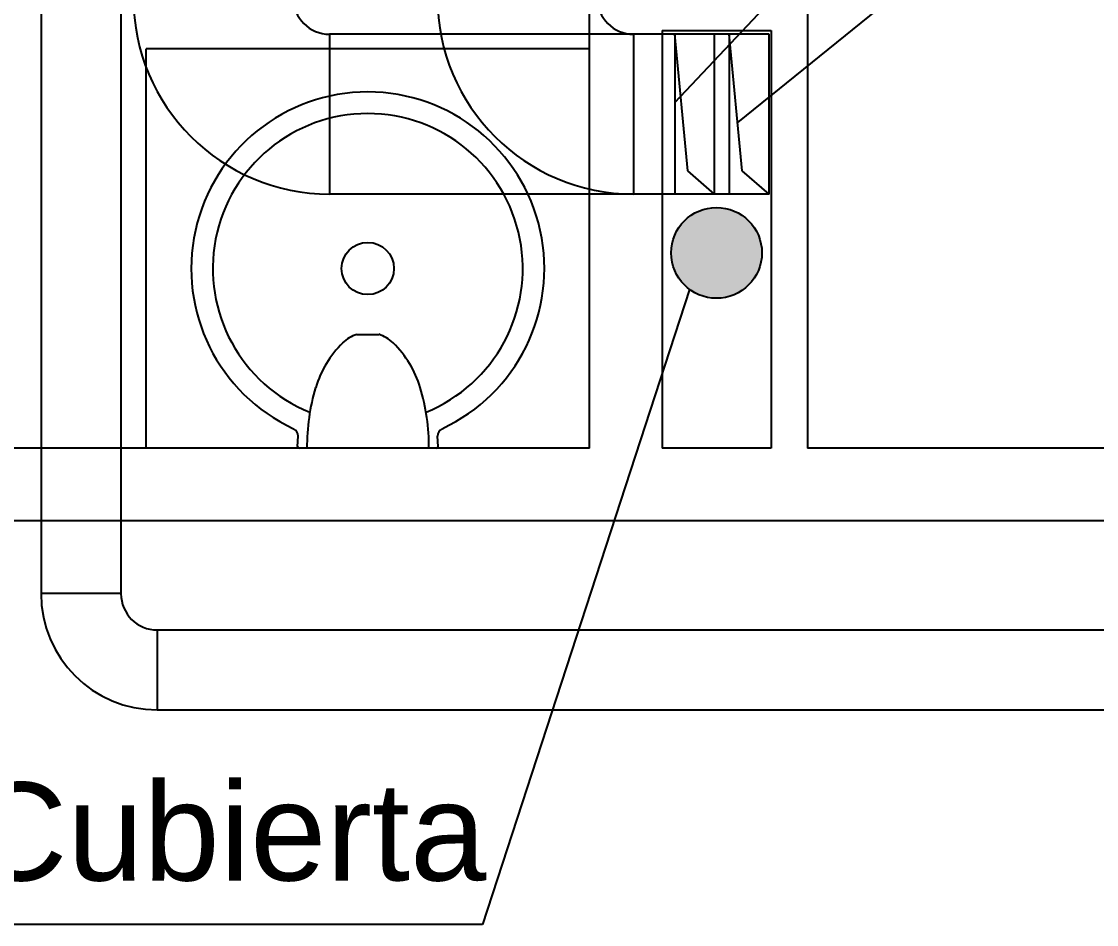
# Model space of a CAD drawing. Header units: millimetres. Extents: x 441156 to 441876, y 4514765 to 4515211.
# Drawn here: x 441308.251 to 441309.73, y 4514930.601 to 4514931.844 of the extents above; entities that cross this region are included whole.
import ezdxf

# ---------------------------------------------------------------- set-up
doc = ezdxf.new("R2010")
doc.units = ezdxf.units.MM
doc.linetypes.add('CONTINUA', pattern=[0])
doc.layers.add('01_mono PRIMERA', color=2, linetype='Continuous')
doc.layers.add('01_textos', color=7, linetype='Continuous')
doc.layers.add('Instalaciones_ventilación_extracción', color=86, linetype='Continuous', lineweight=25)
doc.styles.add('NIEVES2', font='sanss___.ttf')

# ---------------------------------------------------------------- blocks, each defined once
blk = doc.blocks.new('A$C11D349B9')
at = {"layer": '01_mono PRIMERA', "color": 254}
for p, q in [((3.968, 7.9547), (3.968, 8.6896)), ((4.268, 8.5797), (4.268, 7.9547)), ((4.068, 8.5297), (4.068, 7.9547)), ((4.068, 8.5297), (4.068, 7.9547)), ((4.068, 8.5297), (4.218, 8.5297)), ((4.218, 8.5297), (4.218, 7.9547)), ((3.968, 8.5047), (3.358, 8.5047, 0)), ((3.358, 7.9547, 0), (3.358, 8.5047, 0)), ((3.6479, 8.1114, 0), (3.6781, 8.1116, 0)), ((3.5663, 7.9571, 0), (3.567, 7.9715, 0)), ((3.7597, 7.9571, 0), (3.7589, 7.9715, 0)), ((3.968, 7.9547, 0), (1.858, 7.9547, 0)), ((3.757, 7.9547, 0), (3.569, 7.9547, 0)), ((4.218, 7.9547), (4.068, 7.9547)), ((5.283, 7.9547), (4.268, 7.9547)), ((5.3828, 7.8547, 0), (2.133, 7.8547, 0))]:
    blk.add_line(p, q, dxfattribs=at)
blk.add_circle((3.663, 8.2022, 0), 0.036, dxfattribs=at)
for centre, radius, start, end in [((3.663, 8.2022, 0), 0.243, 294.8749, 245.1251), ((3.663, 8.2022, 0), 0.2133, 292.0656, 248.0564), ((3.6632, 8.0641, 0), 0.0498, 107.9532, 134.3044), ((3.6632, 8.0641, 0), 0.0498, 45.6956, 72.5904), ((3.7287, 7.997, 0), 0.1435, 134.3044, 163.1835), ((3.5978, 7.997, 0), 0.1435, 16.8165, 45.6956), ((3.8588, 7.9577, 0), 0.2795, 163.1835, 180.617), ((3.4676, 7.9577, 0), 0.2795, 359.383, 16.8165), ((3.5543, 7.9707, 0), 0.0128, 3.786, 59.4709), ((3.7717, 7.9707, 0), 0.0128, 120.5291, 176.214), ((3.569, 7.9574, 0), 0.0027, 186.6841, 270), ((3.757, 7.9574, 0), 0.0027, 270, 353.3159)]:
    blk.add_arc(centre, radius, start, end, dxfattribs=at)

msp = doc.modelspace()

# ---------------------------------------------------------------- hatches: boundary and pattern name
at = {"layer": 'Instalaciones_ventilación_extracción'}
h = msp.add_hatch(color=256, dxfattribs=at)
h.dxf.hatch_style = 1
edge = h.paths.add_edge_path()
edge.add_arc((441309.20715567, 4514931.52526225), 0.0625, 90, 450)

# ---------------------------------------------------------------- linework, layer by layer
at = {"layer": '01_textos'}
for p, q in [((441309.14959474, 4514931.73210676, 0.0000052), (441309.9076628, 4514932.53604916, 0.0000052)), ((441309.88499781, 4514932.22993241, 0.0000052), (441309.23623945, 4514931.70489472, 0.0000052)), ((441309.16993592, 4514931.47505329, 0.0000052), (441308.88494577, 4514930.60084663, 0.00000544)), ((441308.88494577, 4514930.60084663, 0.00000544), (441307.35398698, 4514930.60084663, 0.00000544))]:
    msp.add_line(p, q, dxfattribs=at)
at = {"layer": 'Instalaciones_ventilación_extracción'}
for p, q in [((441308.27744607, 4514931.95199335, 0.0000052), (441308.27744607, 4514931.05621597, 0.00000544)), ((441308.38744607, 4514931.95199335, 0.0000052), (441308.38744607, 4514931.05621597, 0.00000544)), ((441309.27962409, 4514931.82622782, 0.0000052), (441308.67456582, 4514931.82622782, 0.0000052)), ((441308.67456582, 4514931.82622782, 0.0000052), (441308.67456582, 4514931.60622782, 0.0000052)), ((441309.27962409, 4514931.82622782, 0.0000052), (441309.09300337, 4514931.82622782, 0.0000052)), ((441309.09300337, 4514931.82622782, 0.0000052), (441309.09300337, 4514931.60622782, 0.0000052)), ((441309.27962409, 4514931.82622782, 0.0000052), (441309.09300337, 4514931.82622782, 0.0000052)), ((441309.09300337, 4514931.82622782, 0.0000052), (441309.09300337, 4514931.60622782, 0.0000052)), ((441309.14959474, 4514931.82622782, 0.0000052), (441309.14959474, 4514931.60622782, 0.0000052)), ((441309.16761538, 4514931.63798569, 0.0000052), (441309.14959474, 4514931.82622782, 0.0000052)), ((441309.20459474, 4514931.60622782, 0.0000052), (441309.20459474, 4514931.82622782, 0.0000052)), ((441309.22462409, 4514931.82622782, 0.0000052), (441309.22462409, 4514931.60622782, 0.0000052)), ((441309.24264473, 4514931.63798569, 0.0000052), (441309.22462409, 4514931.82622782, 0.0000052)), ((441309.27962409, 4514931.82622782, 0.0000052), (441309.22462409, 4514931.82622782, 0.0000052)), ((441309.27962409, 4514931.60622782, 0.0000052), (441309.27962409, 4514931.82622782, 0.0000052)), ((441309.20459474, 4514931.60622782, 0.0000052), (441309.16761538, 4514931.63798569, 0.0000052)), ((441309.27962409, 4514931.60622782, 0.0000052), (441309.24264473, 4514931.63798569, 0.0000052)), ((441309.27962409, 4514931.60622782, 0.0000052), (441308.67456582, 4514931.60622782, 0.0000052)), ((441309.22459474, 4514931.60622782, 0.0000052), (441309.09300337, 4514931.60622782, 0.0000052)), ((441309.22459474, 4514931.60622782, 0.0000052), (441309.09300337, 4514931.60622782, 0.0000052)), ((441309.20459474, 4514931.60622782, 0.0000052), (441309.14959474, 4514931.60622782, 0.0000052)), ((441308.38744607, 4514931.05621597, 0.00000544), (441308.27744607, 4514931.05621597, 0.00000544)), ((441308.43744607, 4514931.00621597, 0.0000052), (441313.47715586, 4514931.00621597, 0.0000095)), ((441308.43744607, 4514931.00621597, 0.00000544), (441308.43744607, 4514930.89621597, 0.00000544)), ((441308.43744607, 4514930.89621597, 0.0000052), (441313.47716048, 4514930.89621597, 0.0000095))]:
    msp.add_line(p, q, dxfattribs=at)
msp.add_circle((441309.20715567, 4514931.52526225, 0.0000052), 0.0625, dxfattribs=at)
for centre, radius in [((441308.67456582, 4514931.87622782, 0.0000052), 0.27), ((441308.67456582, 4514931.87622782, 0.0000052), 0.05), ((441309.09300337, 4514931.87622782, 0.0000052), 0.27), ((441309.09300337, 4514931.87622782, 0.0000052), 0.05), ((441308.43744607, 4514931.05621597, 0.00000544), 0.16), ((441308.43744607, 4514931.05621597, 0.00000544), 0.05)]:
    msp.add_arc(centre, radius, 180, 270, dxfattribs=at)

# ---------------------------------------------------------------- block references
at = {"layer": '01_mono PRIMERA', "color": 254, "linetype": 'CONTINUA'}
msp.add_blockref('A$C11D349B9', (441305.06417324, 4514923.30153799, 0.0000052), dxfattribs=at)

# ---------------------------------------------------------------- texts
at = {"layer": '01_textos', "style": 'NIEVES2'}
msp.add_text('Sube a Cubierta', height=0.135, rotation=359.99999992, dxfattribs=at).set_placement((441307.52734795, 4514930.66140208, 0.00000544))

doc.saveas('drawing.dxf')
